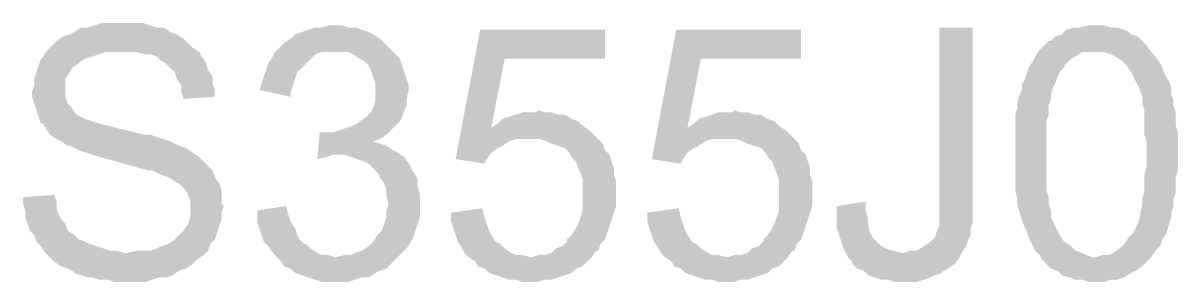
# Model space of a CAD drawing. Header units: millimetres. Extents: x -35.3 to 0.3, y 0.4 to 20.6.
# Drawn here: x -29.7177 to -29.286, y 7.3027 to 7.3993 of the extents above; entities that cross this region are included whole.
import ezdxf

# ---------------------------------------------------------------- set-up
doc = ezdxf.new("R2010")
doc.units = ezdxf.units.MM
doc.layers.add('PDF _Riempimenti solidi', color=7, linetype='Continuous')

msp = doc.modelspace()

# ---------------------------------------------------------------- hatches: boundary and pattern name
at = {"layer": 'PDF _Riempimenti solidi', "transparency": 33554559}
for points in [[(-29.681, 7.39934), (-29.6885, 7.39934), (-29.691, 7.39851), (-29.6935, 7.39767), (-29.696, 7.39767), (-29.6985, 7.39601), (-29.70017, 7.39517), (-29.70267, 7.39434), (-29.70517, 7.39267), (-29.70683, 7.39101), (-29.7085, 7.38934), (-29.71017, 7.38684), (-29.711, 7.38601), (-29.71183, 7.38351), (-29.7135, 7.37851), (-29.7135, 7.37601), (-29.71433, 7.37351), (-29.71433, 7.37184), (-29.7135, 7.36934), (-29.71183, 7.36434), (-29.711, 7.36184), (-29.71017, 7.36184), (-29.70933, 7.36017), (-29.70767, 7.35767), (-29.70517, 7.35601), (-29.7035, 7.35517), (-29.701, 7.35351), (-29.70017, 7.35351), (-29.6985, 7.35267), (-29.69683, 7.35184), (-29.69183, 7.35017), (-29.68933, 7.34934), (-29.686, 7.34851), (-29.68267, 7.34767), (-29.68017, 7.34684), (-29.67683, 7.34601), (-29.67433, 7.34517), (-29.671, 7.34434), (-29.66933, 7.34434), (-29.66767, 7.34351), (-29.666, 7.34267), (-29.6635, 7.34184), (-29.661, 7.34017), (-29.65933, 7.33934), (-29.65767, 7.33767), (-29.65683, 7.33684), (-29.656, 7.33517), (-29.65517, 7.33267), (-29.65517, 7.32684), (-29.656, 7.32434), (-29.65767, 7.32184), (-29.65933, 7.32017), (-29.661, 7.31851), (-29.6635, 7.31684), (-29.666, 7.31601), (-29.66767, 7.31517), (-29.67017, 7.31434), (-29.67517, 7.31434), (-29.6785, 7.31351), (-29.70933, 7.31351), (-29.706, 7.31017), (-29.7035, 7.30851), (-29.701, 7.30767), (-29.69933, 7.30684), (-29.6985, 7.30601), (-29.696, 7.30517), (-29.6935, 7.30434), (-29.69183, 7.30434), (-29.68933, 7.30351), (-29.686, 7.30351), (-29.6835, 7.30267), (-29.67183, 7.30267), (-29.66933, 7.30351), (-29.66683, 7.30434), (-29.66433, 7.30434), (-29.66183, 7.30517), (-29.65933, 7.30684), (-29.65683, 7.30767), (-29.65433, 7.30934), (-29.65267, 7.31101), (-29.65017, 7.31267), (-29.6485, 7.31434), (-29.64767, 7.31684), (-29.646, 7.31851), (-29.64517, 7.32101), (-29.64433, 7.32351), (-29.6435, 7.32601), (-29.6435, 7.32851), (-29.64267, 7.33101), (-29.6435, 7.33184), (-29.6435, 7.33684), (-29.64433, 7.33934), (-29.646, 7.34184), (-29.64683, 7.34434), (-29.65017, 7.34767), (-29.65183, 7.34934), (-29.65433, 7.35101), (-29.65683, 7.35267), (-29.65933, 7.35351), (-29.661, 7.35434), (-29.66267, 7.35517), (-29.66517, 7.35601), (-29.66767, 7.35684), (-29.67017, 7.35767), (-29.67267, 7.35767), (-29.68267, 7.36017), (-29.686, 7.36101), (-29.68933, 7.36184), (-29.69183, 7.36267), (-29.69433, 7.36351), (-29.696, 7.36434), (-29.69767, 7.36517), (-29.6985, 7.36601), (-29.69933, 7.36767), (-29.701, 7.36934), (-29.70183, 7.37184), (-29.70183, 7.37851), (-29.70017, 7.38101), (-29.69933, 7.38267), (-29.69683, 7.38434), (-29.696, 7.38517), (-29.69433, 7.38601), (-29.69183, 7.38684), (-29.68933, 7.38767), (-29.68683, 7.38851), (-29.65183, 7.38851), (-29.65433, 7.39017), (-29.65767, 7.39351), (-29.66017, 7.39517), (-29.66267, 7.39601), (-29.6635, 7.39684), (-29.66517, 7.39767), (-29.66767, 7.39767), (-29.67017, 7.39851), (-29.67267, 7.39934), (-29.6785, 7.39934)], [(-29.601, 7.39851), (-29.6035, 7.39851), (-29.606, 7.39767), (-29.6085, 7.39767), (-29.6135, 7.39601), (-29.616, 7.39517), (-29.61767, 7.39351), (-29.62017, 7.39184), (-29.62183, 7.39017), (-29.601, 7.38851), (-29.596, 7.38851), (-29.59433, 7.38767), (-29.59183, 7.38601), (-29.59017, 7.38517), (-29.5885, 7.38351), (-29.58767, 7.38184), (-29.586, 7.37684), (-29.586, 7.37017), (-29.58683, 7.36767), (-29.58767, 7.36601), (-29.58933, 7.36434), (-29.59183, 7.36267), (-29.59267, 7.36184), (-29.59433, 7.36101), (-29.59933, 7.35934), (-29.60183, 7.35851), (-29.60433, 7.35851), (-29.58183, 7.35767), (-29.5785, 7.36101), (-29.57683, 7.36267), (-29.576, 7.36434), (-29.57517, 7.36684), (-29.57433, 7.36851), (-29.57433, 7.37101), (-29.5735, 7.37434), (-29.5735, 7.37601), (-29.57433, 7.37851), (-29.57517, 7.38101), (-29.576, 7.38351), (-29.57683, 7.38601), (-29.57767, 7.38684), (-29.581, 7.39017), (-29.58433, 7.39351), (-29.58683, 7.39517), (-29.5885, 7.39601), (-29.591, 7.39684), (-29.5935, 7.39767), (-29.596, 7.39767), (-29.5985, 7.39851)], [(-29.50017, 7.39684), (-29.54683, 7.39684), (-29.556, 7.34851), (-29.54517, 7.34684), (-29.54433, 7.34851), (-29.54267, 7.35101), (-29.54017, 7.35267), (-29.5385, 7.35351), (-29.536, 7.35517), (-29.5335, 7.35601), (-29.5285, 7.35601), (-29.50433, 7.35767), (-29.506, 7.35934), (-29.54267, 7.36017), (-29.53767, 7.38601), (-29.50017, 7.38601)], [(-29.42683, 7.39684), (-29.4735, 7.39684), (-29.48267, 7.34851), (-29.47183, 7.34684), (-29.471, 7.34851), (-29.46933, 7.35101), (-29.46683, 7.35267), (-29.46517, 7.35351), (-29.46267, 7.35517), (-29.46017, 7.35601), (-29.45517, 7.35601), (-29.431, 7.35767), (-29.43267, 7.35934), (-29.46933, 7.36017), (-29.46433, 7.38601), (-29.42683, 7.38601)], [(-29.36267, 7.39767), (-29.37517, 7.39767), (-29.37517, 7.32351), (-29.376, 7.32184), (-29.37683, 7.31934), (-29.3785, 7.31767), (-29.3835, 7.31434), (-29.386, 7.31434), (-29.3885, 7.31351), (-29.36683, 7.31351), (-29.36517, 7.31601), (-29.36433, 7.31851), (-29.3635, 7.32017), (-29.3635, 7.32267), (-29.36267, 7.32517), (-29.36267, 7.33434)], [(-29.31683, 7.39851), (-29.31933, 7.39851), (-29.32267, 7.39767), (-29.32517, 7.39767), (-29.32767, 7.39684), (-29.32933, 7.39517), (-29.33183, 7.39434), (-29.3335, 7.39267), (-29.33433, 7.39267), (-29.33767, 7.38934), (-29.31683, 7.38851), (-29.3135, 7.38851), (-29.311, 7.38767), (-29.30933, 7.38684), (-29.30683, 7.38517), (-29.30517, 7.38351), (-29.3035, 7.38101), (-29.30017, 7.37434), (-29.29933, 7.37184), (-29.29933, 7.36934), (-29.2985, 7.36684), (-29.2985, 7.35767), (-29.29767, 7.35434), (-29.29767, 7.34601), (-29.2985, 7.34267), (-29.2985, 7.33684), (-29.29933, 7.33351), (-29.29933, 7.33101), (-29.30017, 7.32851), (-29.30017, 7.32684), (-29.301, 7.32434), (-29.30183, 7.32267), (-29.30267, 7.32101), (-29.3035, 7.32017), (-29.30433, 7.31934), (-29.306, 7.31684), (-29.30767, 7.31517), (-29.31017, 7.31351), (-29.31183, 7.31267), (-29.31433, 7.31267), (-29.31683, 7.31184), (-29.33683, 7.31101), (-29.33517, 7.30934), (-29.3335, 7.30767), (-29.331, 7.30684), (-29.32933, 7.30517), (-29.32433, 7.30351), (-29.32183, 7.30351), (-29.31933, 7.30267), (-29.3135, 7.30267), (-29.311, 7.30351), (-29.3085, 7.30351), (-29.306, 7.30434), (-29.3035, 7.30601), (-29.30183, 7.30684), (-29.29933, 7.30851), (-29.296, 7.31184), (-29.29433, 7.31434), (-29.29267, 7.31601), (-29.29183, 7.31851), (-29.29017, 7.32101), (-29.28933, 7.32434), (-29.2885, 7.32684), (-29.2885, 7.32851), (-29.28767, 7.33101), (-29.28767, 7.33351), (-29.28683, 7.33601), (-29.28683, 7.34184), (-29.286, 7.34434), (-29.286, 7.35851), (-29.28683, 7.36101), (-29.28683, 7.36601), (-29.28767, 7.36851), (-29.28767, 7.37101), (-29.2885, 7.37267), (-29.2885, 7.37517), (-29.28933, 7.37767), (-29.291, 7.38017), (-29.29183, 7.38267), (-29.29267, 7.38434), (-29.29433, 7.38684), (-29.296, 7.38851), (-29.29767, 7.39101), (-29.29933, 7.39267), (-29.301, 7.39434), (-29.3035, 7.39517), (-29.30433, 7.39601), (-29.306, 7.39684), (-29.3085, 7.39767), (-29.311, 7.39767), (-29.3135, 7.39851)], [(-29.62183, 7.39017), (-29.6235, 7.38851), (-29.62433, 7.38684), (-29.626, 7.38434), (-29.62683, 7.38184), (-29.62933, 7.37434), (-29.61767, 7.37184), (-29.61767, 7.37351), (-29.61683, 7.37601), (-29.616, 7.37851), (-29.61517, 7.38101), (-29.6135, 7.38267), (-29.61183, 7.38434), (-29.6085, 7.38767), (-29.606, 7.38851), (-29.601, 7.38851)], [(-29.65183, 7.38851), (-29.68017, 7.38851), (-29.67517, 7.38851), (-29.67267, 7.38767), (-29.67017, 7.38767), (-29.66767, 7.38684), (-29.666, 7.38517), (-29.66433, 7.38434), (-29.66267, 7.38267), (-29.661, 7.38101), (-29.66017, 7.37851), (-29.6585, 7.37601), (-29.6585, 7.37351), (-29.65767, 7.37101), (-29.646, 7.37184), (-29.646, 7.37434), (-29.64683, 7.37684), (-29.64683, 7.37934), (-29.6485, 7.38184), (-29.64933, 7.38434), (-29.65017, 7.38601), (-29.651, 7.38684)], [(-29.33767, 7.38934), (-29.33933, 7.38684), (-29.34017, 7.38517), (-29.34183, 7.38267), (-29.3435, 7.37767), (-29.34433, 7.37684), (-29.34433, 7.37434), (-29.34517, 7.37267), (-29.346, 7.37017), (-29.346, 7.36767), (-29.34683, 7.36517), (-29.34683, 7.33684), (-29.346, 7.33351), (-29.346, 7.33101), (-29.34517, 7.32851), (-29.3435, 7.32351), (-29.34267, 7.32184), (-29.34183, 7.31934), (-29.341, 7.31767), (-29.34017, 7.31601), (-29.33933, 7.31434), (-29.33767, 7.31267), (-29.33683, 7.31101), (-29.31683, 7.31184), (-29.31767, 7.31184), (-29.32017, 7.31267), (-29.32183, 7.31351), (-29.32433, 7.31434), (-29.326, 7.31601), (-29.3285, 7.31767), (-29.33017, 7.32017), (-29.331, 7.32184), (-29.33183, 7.32351), (-29.33267, 7.32517), (-29.3335, 7.32684), (-29.3335, 7.32934), (-29.33433, 7.33184), (-29.33433, 7.33434), (-29.33517, 7.33684), (-29.33517, 7.36267), (-29.33433, 7.36517), (-29.33433, 7.36851), (-29.3335, 7.37101), (-29.3335, 7.37267), (-29.33267, 7.37517), (-29.33183, 7.37684), (-29.331, 7.37934), (-29.33017, 7.38101), (-29.32933, 7.38184), (-29.32767, 7.38434), (-29.326, 7.38601), (-29.32433, 7.38684), (-29.32183, 7.38851), (-29.31683, 7.38851)], [(-29.52517, 7.36684), (-29.526, 7.36601), (-29.531, 7.36601), (-29.536, 7.36434), (-29.5385, 7.36351), (-29.54017, 7.36184), (-29.54267, 7.36017), (-29.506, 7.35934), (-29.5085, 7.36101), (-29.51017, 7.36267), (-29.51267, 7.36351), (-29.51517, 7.36517), (-29.51767, 7.36517), (-29.52017, 7.36601), (-29.52267, 7.36601)], [(-29.45183, 7.36684), (-29.45267, 7.36601), (-29.45767, 7.36601), (-29.46017, 7.36517), (-29.46267, 7.36434), (-29.46517, 7.36351), (-29.46683, 7.36184), (-29.46933, 7.36017), (-29.43267, 7.35934), (-29.43517, 7.36101), (-29.43683, 7.36267), (-29.43933, 7.36351), (-29.44183, 7.36517), (-29.44433, 7.36517), (-29.44683, 7.36601), (-29.44933, 7.36601)], [(-29.60683, 7.35851), (-29.60767, 7.34851), (-29.60433, 7.34934), (-29.60183, 7.35017), (-29.59933, 7.35017), (-29.57767, 7.35101), (-29.57933, 7.35184), (-29.58183, 7.35351), (-29.58433, 7.35434), (-29.58683, 7.35517), (-29.58433, 7.35601), (-29.58183, 7.35767), (-29.60433, 7.35851)], [(-29.50433, 7.35767), (-29.5285, 7.35601), (-29.52433, 7.35601), (-29.52183, 7.35517), (-29.52017, 7.35434), (-29.51767, 7.35351), (-29.51517, 7.35267), (-29.5135, 7.35101), (-29.51267, 7.34934), (-29.511, 7.34767), (-29.51017, 7.34517), (-29.50933, 7.34351), (-29.5085, 7.34101), (-29.5085, 7.32934), (-29.51017, 7.32434), (-29.511, 7.32267), (-29.51267, 7.32017), (-29.51433, 7.31851), (-29.51433, 7.31767), (-29.516, 7.31601), (-29.5185, 7.31517), (-29.52017, 7.31351), (-29.52267, 7.31267), (-29.52517, 7.31267), (-29.52767, 7.31184), (-29.50517, 7.31184), (-29.5035, 7.31434), (-29.50267, 7.31434), (-29.50183, 7.31684), (-29.50017, 7.31851), (-29.49933, 7.32101), (-29.4985, 7.32351), (-29.496, 7.33101), (-29.496, 7.34017), (-29.49683, 7.34267), (-29.49683, 7.34517), (-29.4985, 7.35017), (-29.50017, 7.35184), (-29.501, 7.35434), (-29.50267, 7.35601)], [(-29.431, 7.35767), (-29.45517, 7.35601), (-29.451, 7.35601), (-29.4485, 7.35517), (-29.44683, 7.35434), (-29.44183, 7.35267), (-29.44017, 7.35101), (-29.43933, 7.34934), (-29.43767, 7.34767), (-29.43683, 7.34517), (-29.436, 7.34351), (-29.43517, 7.34101), (-29.43517, 7.32934), (-29.436, 7.32684), (-29.43683, 7.32434), (-29.43767, 7.32267), (-29.43933, 7.32017), (-29.441, 7.31851), (-29.441, 7.31767), (-29.44267, 7.31601), (-29.44517, 7.31517), (-29.44683, 7.31351), (-29.44933, 7.31267), (-29.45183, 7.31267), (-29.45433, 7.31184), (-29.43183, 7.31184), (-29.43017, 7.31434), (-29.42933, 7.31434), (-29.4285, 7.31684), (-29.42683, 7.31851), (-29.426, 7.32101), (-29.42517, 7.32351), (-29.42433, 7.32601), (-29.4235, 7.32851), (-29.42267, 7.33101), (-29.42267, 7.34017), (-29.4235, 7.34267), (-29.4235, 7.34517), (-29.42433, 7.34767), (-29.42517, 7.35017), (-29.42683, 7.35184), (-29.42767, 7.35434), (-29.42933, 7.35601)], [(-29.57767, 7.35101), (-29.59933, 7.35017), (-29.59767, 7.35017), (-29.59517, 7.34934), (-29.59267, 7.34851), (-29.59017, 7.34767), (-29.5885, 7.34684), (-29.58517, 7.34351), (-29.58433, 7.34184), (-29.58267, 7.33934), (-29.58183, 7.33684), (-29.58183, 7.33434), (-29.581, 7.33184), (-29.58183, 7.32934), (-29.58183, 7.32684), (-29.58267, 7.32434), (-29.5835, 7.32184), (-29.58517, 7.32017), (-29.58683, 7.31767), (-29.5885, 7.31601), (-29.591, 7.31434), (-29.5935, 7.31351), (-29.59517, 7.31267), (-29.59767, 7.31267), (-29.601, 7.31184), (-29.62267, 7.31184), (-29.621, 7.31017), (-29.62017, 7.30851), (-29.61767, 7.30767), (-29.616, 7.30601), (-29.6135, 7.30517), (-29.6085, 7.30351), (-29.606, 7.30267), (-29.596, 7.30267), (-29.5935, 7.30351), (-29.591, 7.30434), (-29.5885, 7.30434), (-29.586, 7.30601), (-29.58433, 7.30684), (-29.58183, 7.30767), (-29.57767, 7.31184), (-29.57433, 7.31517), (-29.57267, 7.31767), (-29.57183, 7.31934), (-29.571, 7.32184), (-29.57017, 7.32434), (-29.56933, 7.32684), (-29.56933, 7.33517), (-29.57017, 7.33851), (-29.57017, 7.34101), (-29.571, 7.34267), (-29.57267, 7.34517), (-29.5735, 7.34684), (-29.57517, 7.34934)], [(-29.706, 7.33517), (-29.71767, 7.33434), (-29.71767, 7.33184), (-29.71683, 7.32934), (-29.71683, 7.32684), (-29.716, 7.32434), (-29.71517, 7.32184), (-29.7135, 7.32017), (-29.71267, 7.31767), (-29.711, 7.31601), (-29.70933, 7.31351), (-29.6785, 7.31351), (-29.68017, 7.31351), (-29.68267, 7.31434), (-29.68517, 7.31434), (-29.69017, 7.31601), (-29.69267, 7.31684), (-29.69433, 7.31767), (-29.69683, 7.31851), (-29.6985, 7.32017), (-29.701, 7.32184), (-29.70183, 7.32434), (-29.70267, 7.32517), (-29.70433, 7.32767), (-29.70517, 7.33017), (-29.70517, 7.33267)], [(-29.61933, 7.33101), (-29.63017, 7.32934), (-29.63017, 7.32517), (-29.62933, 7.32267), (-29.6285, 7.32017), (-29.62767, 7.31767), (-29.626, 7.31601), (-29.62433, 7.31351), (-29.62267, 7.31184), (-29.601, 7.31184), (-29.6035, 7.31267), (-29.606, 7.31267), (-29.60767, 7.31351), (-29.61017, 7.31517), (-29.61183, 7.31684), (-29.61267, 7.31684), (-29.61433, 7.31851), (-29.61517, 7.32017), (-29.616, 7.32267), (-29.61767, 7.32517), (-29.6185, 7.32767)], [(-29.546, 7.33017), (-29.55767, 7.32851), (-29.55767, 7.32517), (-29.55683, 7.32267), (-29.556, 7.32017), (-29.55517, 7.31767), (-29.5535, 7.31517), (-29.55267, 7.31351), (-29.551, 7.31184), (-29.5485, 7.31017), (-29.54767, 7.30851), (-29.54517, 7.30767), (-29.5435, 7.30601), (-29.5385, 7.30434), (-29.536, 7.30351), (-29.5335, 7.30351), (-29.531, 7.30267), (-29.52517, 7.30267), (-29.52267, 7.30351), (-29.52017, 7.30351), (-29.51767, 7.30434), (-29.51517, 7.30517), (-29.51267, 7.30601), (-29.511, 7.30767), (-29.5085, 7.30851), (-29.50517, 7.31184), (-29.52767, 7.31184), (-29.531, 7.31267), (-29.5335, 7.31267), (-29.53517, 7.31351), (-29.53767, 7.31517), (-29.53933, 7.31684), (-29.541, 7.31767), (-29.54267, 7.32017), (-29.5435, 7.32184), (-29.54517, 7.32684)], [(-29.47267, 7.33017), (-29.48433, 7.32851), (-29.48433, 7.32517), (-29.4835, 7.32267), (-29.48267, 7.32017), (-29.48183, 7.31767), (-29.48017, 7.31517), (-29.47933, 7.31351), (-29.47767, 7.31184), (-29.47517, 7.31017), (-29.47433, 7.30851), (-29.47183, 7.30767), (-29.47017, 7.30601), (-29.46767, 7.30517), (-29.46267, 7.30351), (-29.46017, 7.30351), (-29.45767, 7.30267), (-29.45183, 7.30267), (-29.44933, 7.30351), (-29.44683, 7.30351), (-29.44183, 7.30517), (-29.43933, 7.30601), (-29.43767, 7.30767), (-29.43517, 7.30851), (-29.43183, 7.31184), (-29.45433, 7.31184), (-29.45767, 7.31267), (-29.46017, 7.31267), (-29.46183, 7.31351), (-29.46433, 7.31517), (-29.466, 7.31684), (-29.46767, 7.31767), (-29.46933, 7.32017), (-29.47017, 7.32184), (-29.471, 7.32434), (-29.47183, 7.32684)], [(-29.40267, 7.33267), (-29.4135, 7.33101), (-29.4135, 7.32267), (-29.41267, 7.32017), (-29.411, 7.31517), (-29.41017, 7.31351), (-29.40933, 7.31184), (-29.40767, 7.31017), (-29.40767, 7.30934), (-29.406, 7.30767), (-29.4035, 7.30684), (-29.40183, 7.30517), (-29.39933, 7.30434), (-29.39683, 7.30351), (-29.39433, 7.30351), (-29.39183, 7.30267), (-29.3835, 7.30267), (-29.3785, 7.30434), (-29.37683, 7.30517), (-29.37433, 7.30601), (-29.3735, 7.30684), (-29.37183, 7.30767), (-29.36933, 7.30934), (-29.36767, 7.31184), (-29.36683, 7.31351), (-29.38933, 7.31351), (-29.39267, 7.31434), (-29.39517, 7.31517), (-29.39683, 7.31601), (-29.40017, 7.31934), (-29.401, 7.32101), (-29.40183, 7.32351), (-29.40183, 7.32601), (-29.40267, 7.32934)]]:
    msp.add_hatch(color=256, dxfattribs=at).paths.add_polyline_path(points)

doc.saveas('drawing.dxf')
